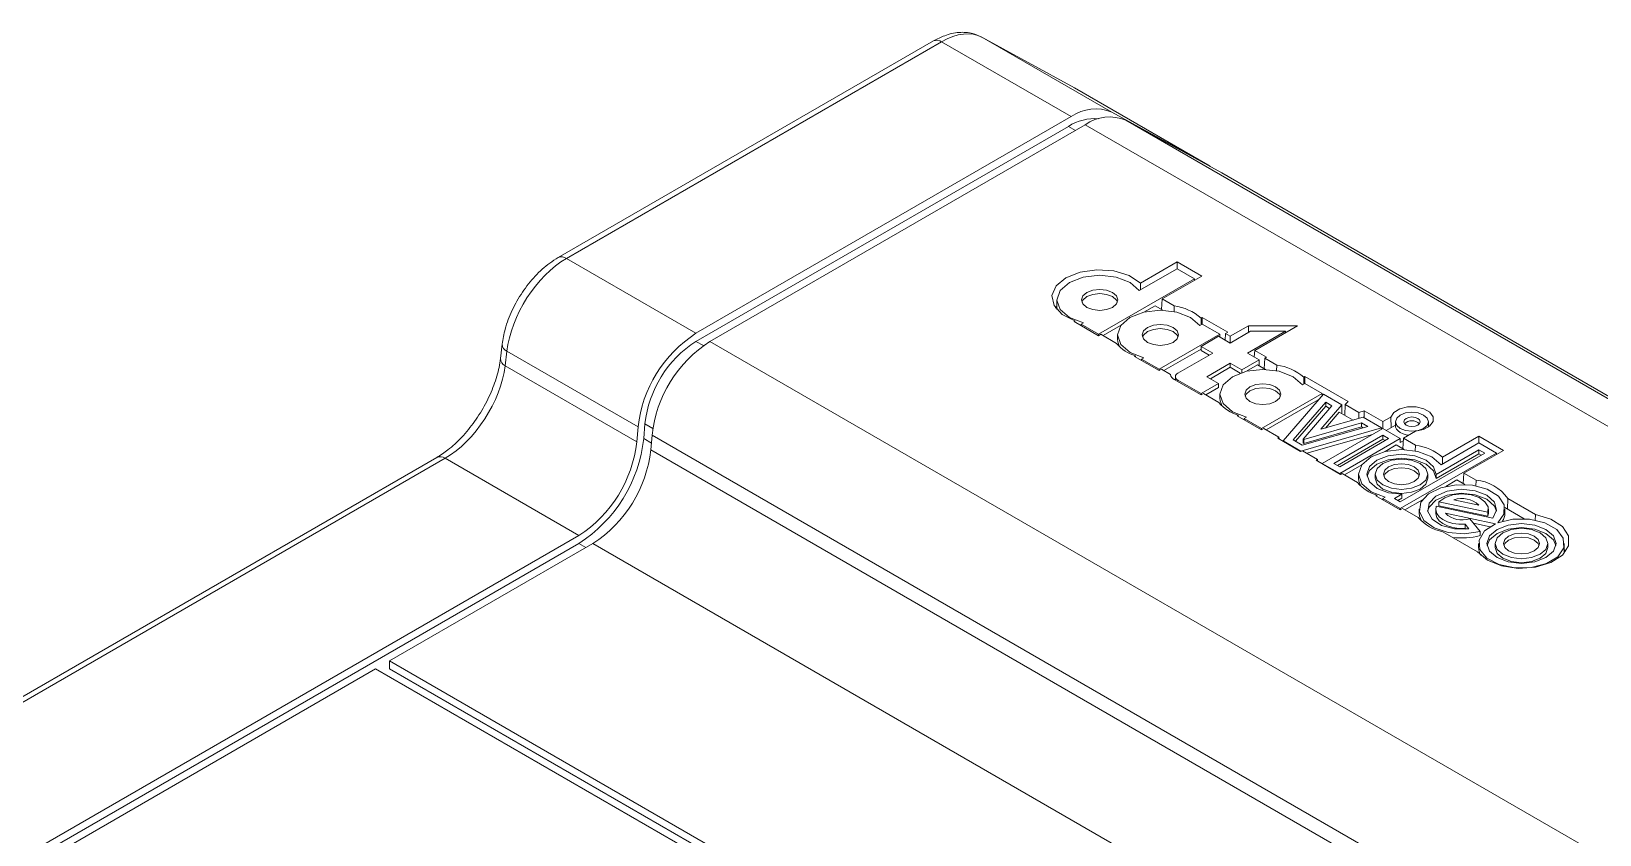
# Model space of a CAD drawing. Header units: millimetres. Extents: x 69 to 580, y 43 to 425.
# Drawn here: x 395.95 to 443.54, y 400.57 to 424.94 of the extents above; entities that cross this region are included whole.
import ezdxf

# ---------------------------------------------------------------- set-up
doc = ezdxf.new("R2010")
doc.units = ezdxf.units.MM

msp = doc.modelspace()

# ---------------------------------------------------------------- linework, layer by layer
at = {"color": 7, "linetype": 'Continuous', "lineweight": 15}
for p, q in [((423.3242, 424.648), (411.9364, 418.0754)), ((423.5741, 424.6233), (412.1863, 418.0506)), ((427.5062, 422.3533), (423.5741, 424.6233)), ((424.7942, 424.764), (428.7403, 422.486)), ((427.6065, 423.2243), (424.7942, 424.764)), ((431.6516, 420.8891), (427.6065, 423.2243)), ((416.1197, 415.78), (427.5062, 422.3533)), ((427.9305, 422.1084), (416.5439, 415.535)), ((570.3418, 339.8961), (427.9305, 422.1084)), ((428.7403, 422.486), (431.6516, 420.8891)), ((429.1645, 422.2411), (571.5758, 340.0288)), ((432.0759, 420.6442), (429.1645, 422.2411)), ((427.42, 422.0585), (416.1197, 415.535)), ((574.4872, 338.4319), (432.0759, 420.6442)), ((412.1863, 418.0506), (416.1197, 415.78)), ((430.7209, 417.9441), (429.6125, 417.3042)), ((431.465, 417.5145), (430.7209, 417.9441)), ((430.7209, 417.9441), (430.7209, 417.739)), ((428.3344, 415.749), (431.2512, 417.4329)), ((430.7209, 417.739), (429.5718, 417.0757)), ((430.2665, 416.8226), (431.465, 417.5145)), ((431.2512, 417.4329), (430.7209, 417.739)), ((431.2512, 417.4329), (431.2512, 417.3911)), ((429.6125, 417.3042), (429.6107, 417.0981)), ((427.0698, 416.79), (427.0698, 416.4993)), ((430.0491, 416.6164), (429.7133, 416.4226)), ((430.2896, 416.4776), (430.0491, 416.6164)), ((430.2665, 416.8226), (430.2471, 416.5022)), ((430.6323, 416.6115), (430.2665, 416.8226)), ((430.6323, 416.6115), (430.6283, 416.4322)), ((427.6203, 416.1542), (427.5903, 416.1368)), ((427.5903, 416.1368), (428.3344, 415.7072)), ((427.6203, 416.1542), (427.6229, 416.118)), ((427.8748, 416.096), (427.8041, 416.0552)), ((427.8041, 416.0134), (427.8041, 416.0552)), ((427.8041, 416.0552), (428.3344, 415.749)), ((429.0061, 416.0143), (428.475, 415.7077)), ((431.481, 416.0552), (431.4103, 416.0144)), ((431.451, 416.2429), (431.4492, 416.0368)), ((431.481, 416.2603), (431.451, 416.2429)), ((432.2605, 415.8103), (431.481, 416.2603)), ((431.481, 416.2603), (431.481, 416.0552)), ((432.0114, 415.749), (431.481, 416.0552)), ((432.8867, 416.0104), (432.3306, 415.6894)), ((434.375, 416.0104), (432.8867, 416.0104)), ((432.8867, 416.0104), (432.8902, 415.8073)), ((433.0737, 415.2592), (434.375, 416.0104)), ((410.2388, 415.4519), (410.187, 415.0102)), ((416.5439, 415.535), (558.9552, 333.3227)), ((428.3344, 415.7073), (428.3344, 415.749)), ((428.3344, 415.7072), (428.4051, 415.7481)), ((428.4051, 415.7481), (428.8785, 415.4748)), ((428.9082, 415.7286), (428.9082, 415.6061)), ((430.1729, 414.6877), (432.0114, 415.749)), ((431.976, 415.6878), (431.4457, 415.3816)), ((432.3296, 415.4837), (431.976, 415.6878)), ((432.0114, 415.749), (432.0114, 415.6674)), ((432.1908, 415.77), (432.1788, 415.5707)), ((432.1908, 415.77), (432.2605, 415.8103)), ((432.3306, 415.6894), (432.1908, 415.77)), ((432.9483, 415.8409), (432.3296, 415.4837)), ((432.3306, 415.6894), (432.3306, 415.4843)), ((432.8599, 415.1775), (434.0089, 415.8409)), ((434.0089, 415.8409), (432.9483, 415.8409)), ((434.0089, 415.7991), (434.0089, 415.8409)), ((410.3838, 415.2334), (410.332, 414.7917)), ((414.3616, 412.9371), (410.3838, 415.2334)), ((429.4588, 415.0929), (429.4287, 415.0755)), ((429.4287, 415.0755), (430.1729, 414.6459)), ((429.4588, 415.0929), (429.4613, 415.0567)), ((429.7133, 415.0347), (429.6426, 414.9939)), ((429.6426, 414.9521), (429.6426, 414.9939)), ((429.6426, 414.9939), (430.1729, 414.6877)), ((431.4457, 415.3), (430.3135, 414.6464)), ((430.7386, 414.5652), (431.7992, 415.1775)), ((431.7992, 415.1775), (431.4457, 415.3816)), ((431.4457, 415.3816), (431.4457, 415.2592)), ((431.4457, 415.2592), (431.6931, 415.1163)), ((432.6831, 414.6673), (433.2134, 414.9734)), ((433.2134, 414.9734), (432.8599, 415.1775)), ((433.0737, 415.2592), (433.0617, 415.061)), ((433.4273, 415.0551), (433.0737, 415.2592)), ((433.2134, 414.7897), (433.2134, 414.9734)), ((433.3778, 415.0265), (433.3584, 414.7061)), ((433.3778, 415.0265), (433.4273, 415.0551)), ((433.7435, 414.8154), (433.3778, 415.0265)), ((410.332, 414.7917), (414.3227, 412.4879)), ((430.1729, 414.6459), (430.1729, 414.6877)), ((430.1729, 414.6459), (430.2436, 414.6867)), ((430.2436, 414.6867), (430.515, 414.5301)), ((432.3296, 414.8714), (431.6225, 414.4632)), ((431.7285, 414.4019), (432.3296, 414.7489)), ((432.6831, 414.6673), (432.3296, 414.8714)), ((432.3296, 414.7489), (432.3296, 414.8714)), ((432.3296, 414.7489), (432.6372, 414.5713)), ((432.6831, 414.5869), (432.6831, 414.6673)), ((433.1604, 414.8203), (432.8246, 414.6265)), ((433.4009, 414.6815), (433.1604, 414.8203)), ((433.7435, 414.8154), (433.7395, 414.6361)), ((430.611, 414.3939), (430.6653, 414.3626)), ((430.6317, 414.3811), (431.4457, 413.9112)), ((430.6653, 414.4632), (430.6653, 414.3616)), ((430.7386, 414.3611), (431.4457, 413.9529)), ((431.4457, 413.9529), (431.976, 414.2591)), ((431.976, 414.1366), (431.5863, 413.9116)), ((431.976, 414.2591), (431.6225, 414.4632)), ((431.976, 414.2591), (431.976, 414.1366)), ((434.5923, 414.2591), (434.5216, 414.2183)), ((434.5622, 414.4468), (434.5605, 414.2407)), ((434.5958, 414.4662), (434.5622, 414.4468)), ((435.1226, 413.9529), (434.5923, 414.2591)), ((435.9048, 413.7106), (434.5958, 414.4662)), ((434.5958, 414.4662), (434.5958, 414.257)), ((431.4457, 413.9112), (431.4457, 413.9529)), ((431.4457, 413.9112), (431.5164, 413.952)), ((431.5164, 413.952), (431.9898, 413.6787)), ((432.0195, 413.9325), (432.0195, 413.81)), ((433.2842, 412.8916), (435.1226, 413.9529)), ((434.9989, 413.759), (433.4248, 412.8503)), ((435.158, 413.9325), (433.9382, 412.514)), ((435.2272, 413.6885), (434.242, 412.5427)), ((435.2272, 413.566), (434.3124, 412.5021)), ((434.5458, 412.5715), (435.4137, 413.5808)), ((435.0055, 413.7552), (434.9989, 413.759)), ((435.0782, 412.8659), (435.7175, 413.6095)), ((435.1226, 413.8914), (435.1226, 413.9529)), ((435.7175, 413.6095), (435.158, 413.9325)), ((435.4137, 413.5808), (435.2272, 413.6885)), ((435.2272, 413.6885), (435.2272, 413.566)), ((435.3434, 413.4989), (435.2272, 413.566)), ((435.7175, 413.3441), (435.7175, 413.6095)), ((435.8227, 413.6151), (435.8061, 413.293)), ((435.8227, 413.6151), (435.9048, 413.7106)), ((436.2344, 413.3774), (435.8227, 413.6151)), ((432.5701, 413.2968), (432.54, 413.2794)), ((432.54, 413.2794), (433.2842, 412.8498)), ((432.5701, 413.2968), (432.5726, 413.2606)), ((432.8245, 413.2386), (432.7538, 413.1978)), ((432.7538, 413.156), (432.7538, 413.1978)), ((432.7538, 413.1978), (433.2842, 412.8916)), ((436.3164, 413.0597), (434.5681, 412.5586)), ((436.3662, 413.235), (435.0782, 412.8659)), ((435.6354, 413.3915), (435.2179, 412.906)), ((436.059, 413.147), (435.6354, 413.3915)), ((436.2344, 413.3774), (436.2329, 413.1969)), ((436.3998, 413.4248), (436.2344, 413.3774)), ((436.503, 412.952), (436.3164, 413.0597)), ((436.3164, 413.0597), (436.3164, 412.9372)), ((436.9258, 412.912), (436.3662, 413.235)), ((436.3998, 413.4248), (436.3981, 413.2166)), ((436.9646, 413.0987), (436.3998, 413.4248)), ((437.2052, 413.2376), (436.9646, 413.0987)), ((436.9646, 413.0987), (436.9646, 412.8896)), ((437.2052, 413.2376), (437.2179, 412.9174)), ((437.345, 413.0957), (437.345, 412.9732)), ((438.345, 412.9361), (438.345, 413.0957)), ((414.3227, 412.4879), (414.3616, 412.9371)), ((414.5725, 413.0332), (414.5337, 412.5841)), ((414.7858, 412.6921), (414.747, 412.243)), ((557.1971, 330.4798), (414.7858, 412.6921)), ((433.2842, 412.8498), (433.2842, 412.8916)), ((433.2842, 412.8498), (433.3549, 412.8906)), ((433.3549, 412.8906), (433.8092, 412.6283)), ((433.8092, 412.6283), (433.7779, 412.5934)), ((433.7779, 412.5934), (434.4646, 412.1969)), ((433.8092, 412.6283), (433.8121, 412.5736)), ((434.4686, 412.2079), (436.9258, 412.912)), ((434.5183, 412.3832), (436.503, 412.952)), ((436.3164, 412.9372), (434.5681, 412.4361)), ((436.6449, 412.709), (434.6565, 412.1392)), ((436.9611, 412.8916), (435.1226, 411.8303)), ((436.9611, 412.6875), (435.4762, 411.8303)), ((435.653, 411.5241), (437.4914, 412.5854)), ((435.653, 411.7282), (437.1379, 412.5854)), ((436.3612, 412.9113), (436.3164, 412.9372)), ((436.9258, 412.8712), (436.9258, 412.912)), ((436.9611, 412.8916), (437.4914, 412.5854)), ((437.1379, 412.5854), (436.9611, 412.6875)), ((436.9611, 412.6875), (436.9611, 412.565)), ((437.345, 412.9907), (437.0672, 412.8304)), ((437.4914, 412.5854), (437.4914, 412.463)), ((437.585, 412.5977), (437.5657, 412.2772)), ((437.585, 412.5977), (437.9493, 412.808)), ((437.9508, 412.3866), (437.585, 412.5977)), ((439.8779, 412.6579), (438.7695, 412.018)), ((440.6221, 412.2283), (439.8779, 412.6579)), ((439.8779, 412.6579), (439.8779, 412.4528)), ((414.747, 412.243), (557.1583, 330.0307)), ((433.9382, 412.514), (434.4686, 412.2079)), ((433.9382, 412.514), (433.9382, 412.5008)), ((434.242, 412.5427), (434.5183, 412.3832)), ((434.4646, 412.1969), (434.5252, 412.215)), ((434.4686, 412.1981), (434.4686, 412.2079)), ((434.5252, 412.215), (434.9795, 411.9527)), ((434.5681, 412.5586), (434.5458, 412.5715)), ((434.5458, 412.5715), (434.5458, 412.449)), ((434.5681, 412.4361), (434.5458, 412.449)), ((434.5681, 412.5586), (434.5681, 412.4361)), ((436.9611, 412.565), (435.5823, 411.769)), ((437.0318, 412.5242), (436.9611, 412.565)), ((437.3677, 412.3915), (437.0319, 412.1977)), ((437.6082, 412.2527), (437.3677, 412.3915)), ((437.4914, 412.463), (437.58, 412.5141)), ((437.4914, 410.4628), (440.4083, 412.1466)), ((437.4914, 410.6669), (440.0547, 412.1466)), ((437.9508, 412.3866), (437.9468, 412.2073)), ((439.8779, 412.2487), (438.5767, 411.4975)), ((439.8779, 412.1262), (438.5767, 411.375)), ((439.8779, 412.4528), (438.7289, 411.7895)), ((439.4235, 411.5364), (440.6221, 412.2283)), ((440.4083, 412.1466), (439.8779, 412.4528)), ((440.0547, 412.1466), (439.8779, 412.2487)), ((439.8779, 412.2487), (439.8779, 412.1262)), ((439.9486, 412.0854), (439.8779, 412.1262)), ((440.4083, 412.1049), (440.4083, 412.1466)), ((408.2572, 412.0121), (320.0607, 361.1081)), ((408.5072, 411.9873), (320.3107, 361.0833)), ((412.5646, 409.645), (408.5072, 411.9873)), ((434.9795, 411.9527), (434.9336, 411.9262)), ((434.9336, 411.9262), (435.6777, 411.4966)), ((434.9795, 411.9527), (434.9829, 411.8978)), ((435.1226, 411.8303), (435.1226, 411.8171)), ((435.1226, 411.8303), (435.653, 411.5241)), ((435.4762, 411.8303), (435.653, 411.7282)), ((436.3247, 411.7894), (435.7936, 411.4828)), ((438.7695, 412.018), (438.7677, 411.8119)), ((435.653, 411.5109), (435.653, 411.5241)), ((435.6777, 411.4966), (435.7237, 411.5232)), ((435.7237, 411.5232), (436.197, 411.2499)), ((436.2268, 411.5037), (436.2268, 411.3812)), ((436.7268, 411.5037), (436.7268, 411.3812)), ((438.3268, 411.3812), (438.3268, 411.5037)), ((438.5767, 411.4975), (438.5767, 411.375)), ((438.8704, 411.1363), (439.2062, 411.3302)), ((439.4466, 411.1914), (439.2062, 411.3302)), ((439.4235, 411.5364), (439.4041, 411.2159)), ((439.7893, 411.3252), (439.4235, 411.5364)), ((439.7893, 411.3252), (439.7852, 411.1411)), ((436.7774, 410.868), (436.7473, 410.8506)), ((436.7473, 410.8506), (437.4914, 410.421)), ((436.7774, 410.868), (436.7799, 410.8318)), ((437.0318, 410.8098), (436.9611, 410.7689)), ((436.9611, 410.7272), (436.9611, 410.7689)), ((436.9611, 410.7689), (437.4914, 410.4628)), ((437.5375, 410.8976), (437.3147, 410.7689)), ((437.3147, 410.7689), (437.4914, 410.6669)), ((437.5375, 410.7751), (437.4207, 410.7077)), ((437.5375, 410.8976), (437.5375, 410.7751)), ((437.632, 410.4215), (438.1632, 410.7281)), ((439.8716, 410.5664), (439.1155, 410.7252)), ((440.7531, 410.7688), (440.741, 410.4442)), ((441.5924, 410.2843), (440.7531, 410.7688)), ((437.4914, 410.421), (437.4914, 410.4628)), ((437.4914, 410.421), (437.5621, 410.4618)), ((437.5621, 410.4618), (438.0355, 410.1886)), ((438.0653, 410.4424), (438.0653, 410.3199)), ((438.5653, 410.4424), (438.5653, 410.3199)), ((438.58, 410.5306), (440.3022, 410.1687)), ((438.6655, 410.5437), (438.6655, 410.6662)), ((438.6655, 410.6662), (440.1505, 410.3542)), ((440.1505, 410.2317), (438.6655, 410.5437)), ((440.381, 409.9986), (438.8589, 410.3184)), ((440.1505, 410.3542), (440.1505, 410.2317)), ((440.1653, 410.3199), (440.1505, 410.2317)), ((440.1653, 410.3199), (440.1653, 410.4424)), ((441.2498, 410.1505), (440.6627, 410.4894)), ((440.6653, 410.3199), (440.6653, 410.4424)), ((441.5924, 410.2843), (441.5883, 410.0982)), ((438.7842, 409.7564), (439.8386, 409.1476)), ((439.4599, 409.9838), (439.5697, 409.8478)), ((439.4599, 409.9838), (439.4599, 409.8613)), ((439.4773, 409.8397), (439.4599, 409.8613)), ((439.5977, 410.1546), (439.9147, 409.7622)), ((440.2142, 409.9111), (439.7086, 410.0174)), ((439.9147, 409.6397), (439.9147, 409.7622)), ((324.3775, 358.7356), (412.5646, 409.645)), ((412.5646, 409.4), (324.3775, 358.4907)), ((412.9889, 409.4001), (406.8229, 405.8405)), ((555.4002, 327.1878), (412.9889, 409.4001)), ((439.8684, 409.4015), (439.8684, 409.279)), ((440.3684, 409.4015), (440.3684, 409.279)), ((441.9684, 409.279), (441.9684, 409.4015)), ((442.4684, 409.1108), (442.4684, 409.4015)), ((442.5047, 409.1564), (442.4684, 409.2076)), ((406.3986, 405.5956), (380.3, 390.5292)), ((406.3986, 405.5956), (455.2067, 377.4193)), ((549.2342, 323.6282), (406.8229, 405.8405)), ((406.8229, 405.5955), (406.8229, 405.8405)), ((549.2342, 323.3832), (406.8229, 405.5955))]:
    msp.add_line(p, q, dxfattribs=at)
at = {"color": 8, "linetype": 'Continuous', "lineweight": 15}
for p, q in [((427.6321, 421.9361), (427.42, 422.0585)), ((416.3432, 415.406), (416.1197, 415.535)), ((430.7386, 414.3194), (430.7386, 414.3611)), ((414.7649, 412.4506), (414.5337, 412.5841)), ((414.8108, 412.8957), (414.5725, 413.0332)), ((412.7767, 409.2776), (412.5646, 409.4))]:
    msp.add_line(p, q, dxfattribs=at)
at = {"color": 7, "linetype": 'Continuous', "lineweight": 15, "flags": 128}
for points in [[(431.7202, 420.8393), (431.697, 420.8591), (431.6516, 420.8891)], [(429.6125, 417.3042), (429.2657, 417.5306), (428.8024, 417.6713), (428.2828, 417.7079), (427.7745, 417.6356), (427.3436, 417.464), (427.0463, 417.2153), (426.9212, 416.9218), (426.9846, 416.6219), (427.2282, 416.3544), (427.6203, 416.1542)], [(429.5718, 417.0757), (429.2905, 417.3197), (428.8688, 417.4829), (428.3708, 417.5404), (427.8728, 417.4834), (427.4505, 417.3206), (427.1685, 417.0769), (427.0698, 416.7893), (427.1693, 416.5019), (427.4521, 416.2584), (427.8748, 416.096)], [(428.7587, 416.5654), (428.5802, 416.4966), (428.3698, 416.4724), (428.1593, 416.4966), (427.9809, 416.5654), (427.8616, 416.6684), (427.8198, 416.7899), (427.8616, 416.9115), (427.9809, 417.0145), (428.1593, 417.0833), (428.3698, 417.1075), (428.5802, 417.0833), (428.7587, 417.0145), (428.8779, 416.9115), (428.9198, 416.79), (428.8779, 416.6684), (428.7587, 416.5654)], [(428.9094, 416.7287), (428.8779, 416.789), (428.7587, 416.892), (428.5802, 416.9608), (428.3698, 416.985), (428.1593, 416.9608), (427.9809, 416.892), (427.8616, 416.789), (427.8301, 416.7287)], [(427.0698, 416.5961), (427.0674, 416.5931), (427.0335, 416.5449)], [(431.4103, 416.0144), (431.129, 416.2584), (430.7072, 416.4216), (430.2093, 416.4791), (429.7113, 416.4221), (429.289, 416.2593), (429.007, 416.0155), (428.9082, 415.728), (429.0078, 415.4406), (429.2905, 415.1971), (429.7133, 415.0347)], [(430.5972, 415.5041), (430.4187, 415.4353), (430.2082, 415.4111), (429.9978, 415.4353), (429.8193, 415.5041), (429.7001, 415.6071), (429.6582, 415.7286), (429.7001, 415.8501), (429.8193, 415.9531), (429.9978, 416.022), (430.2082, 416.0461), (430.4187, 416.022), (430.5972, 415.9531), (430.7164, 415.8501), (430.7582, 415.7286), (430.7164, 415.6071), (430.5972, 415.5041)], [(430.7479, 415.6674), (430.7164, 415.7276), (430.5972, 415.8307), (430.4187, 415.8995), (430.2082, 415.9236), (429.9978, 415.8995), (429.8193, 415.8307), (429.7001, 415.7276), (429.6686, 415.6674)], [(428.975, 415.3687), (428.9165, 415.5216), (428.9082, 415.6061)], [(434.5216, 414.2183), (434.2403, 414.4623), (433.8185, 414.6255), (433.3206, 414.683), (432.8225, 414.626), (432.4003, 414.4632), (432.1183, 414.2194), (432.0195, 413.9319), (432.1191, 413.6445), (432.4018, 413.401), (432.8245, 413.2386)], [(433.7084, 413.708), (433.53, 413.6392), (433.3195, 413.615), (433.109, 413.6392), (432.9306, 413.708), (432.8114, 413.811), (432.7695, 413.9325), (432.8114, 414.054), (432.9306, 414.157), (433.109, 414.2259), (433.3195, 414.25), (433.53, 414.2259), (433.7084, 414.157), (433.8276, 414.054), (433.8695, 413.9325), (433.8276, 413.811), (433.7084, 413.708)], [(433.8592, 413.8713), (433.8276, 413.9315), (433.7084, 414.0346), (433.53, 414.1034), (433.3195, 414.1275), (433.109, 414.1034), (432.9306, 414.0346), (432.8114, 413.9315), (432.7798, 413.8713)], [(432.0863, 413.5726), (432.0278, 413.7255), (432.0195, 413.81)], [(437.9493, 412.808), (438.192, 412.86), (438.3804, 412.9625), (438.4847, 413.0992), (438.4886, 413.2486), (438.3913, 413.3871), (438.2083, 413.4927), (437.9684, 413.5489), (437.7096, 413.5467), (437.4728, 413.4864), (437.2953, 413.3777), (437.2052, 413.2376)], [(437.4914, 412.8916), (437.6536, 412.829), (437.845, 412.8071), (438.0363, 412.829), (438.1985, 412.8916), (438.3069, 412.9852), (438.345, 413.0957), (438.3069, 413.2062), (438.1985, 413.2998), (438.0363, 413.3624), (437.845, 413.3843), (437.6537, 413.3624), (437.4914, 413.2998), (437.3831, 413.2062), (437.345, 413.0957), (437.3831, 412.9852), (437.4914, 412.8916)], [(438.0218, 412.9937), (437.9407, 412.9624), (437.845, 412.9514), (437.7493, 412.9624), (437.6682, 412.9937), (437.614, 413.0405), (437.595, 413.0957), (437.614, 413.1509), (437.6682, 413.1978), (437.7493, 413.229), (437.845, 413.24), (437.9407, 413.229), (438.0218, 413.1978), (438.076, 413.1509), (438.095, 413.0957), (438.076, 413.0405), (438.0218, 412.9937)], [(437.7455, 412.6903), (437.6682, 412.7032), (437.5738, 412.7307), (437.4914, 412.7691), (437.425, 412.8166), (437.3773, 412.8712), (437.3506, 412.9303), (437.345, 412.9732)], [(438.7289, 411.7895), (438.4476, 412.0335), (438.0258, 412.1967), (437.5279, 412.2542), (437.0298, 412.1972), (436.6076, 412.0344), (436.3255, 411.7906), (436.2268, 411.5031), (436.3264, 411.2156), (436.6091, 410.9722), (437.0318, 410.8098)], [(438.5767, 411.4975), (438.5002, 411.7309), (438.2743, 411.9294), (437.9336, 412.0625), (437.5304, 412.1099), (437.1266, 412.0641), (436.7843, 411.9323), (436.556, 411.7347), (436.4768, 411.5016), (436.5588, 411.2689), (436.7894, 411.0722), (437.1332, 410.9417), (437.5375, 410.8976)], [(438.5767, 411.375), (438.5002, 411.6084), (438.2743, 411.8069), (437.9336, 411.94), (437.5304, 411.9874), (437.1266, 411.9416), (436.7843, 411.8098), (436.556, 411.6122), (436.4822, 411.4425)], [(438.0925, 411.1771), (438.2659, 411.327), (438.3268, 411.5037), (438.2659, 411.6804), (438.0925, 411.8303), (437.8329, 411.9304), (437.5268, 411.9655), (437.2206, 411.9304), (436.9611, 411.8303), (436.7877, 411.6804), (436.7268, 411.5037), (436.7877, 411.327), (436.9611, 411.1771), (437.2206, 411.077), (437.5268, 411.0419), (437.8329, 411.077), (438.0925, 411.1771)], [(437.9157, 411.2792), (437.7373, 411.2104), (437.5268, 411.1862), (437.3163, 411.2104), (437.1379, 411.2792), (437.0187, 411.3822), (436.9768, 411.5037), (437.0187, 411.6252), (437.1379, 411.7282), (437.3163, 411.797), (437.5268, 411.8212), (437.7373, 411.797), (437.9157, 411.7282), (438.0349, 411.6252), (438.0768, 411.5037), (438.0349, 411.3822), (437.9157, 411.2792)], [(438.0665, 411.4425), (438.0349, 411.5027), (437.9157, 411.6057), (437.7373, 411.6746), (437.5268, 411.6987), (437.3163, 411.6746), (437.1379, 411.6057), (437.0187, 411.5027), (436.9871, 411.4425)], [(436.2936, 411.1438), (436.2351, 411.2967), (436.2268, 411.3812)], [(438.0925, 411.0547), (437.8329, 410.9546), (437.5268, 410.9194), (437.2206, 410.9546), (436.9611, 411.0547), (436.7877, 411.2045), (436.7268, 411.3812)], [(439.9147, 409.7622), (439.4352, 409.693), (438.9456, 409.7321), (438.5167, 409.8738), (438.2104, 410.0978), (438.0711, 410.3715), (438.1188, 410.6555), (438.3467, 410.9087), (438.7218, 411.0945), (439.1899, 411.186), (439.6834, 411.17), (440.1309, 411.0489), (440.4677, 410.8401), (440.6452, 410.5738), (440.6377, 410.2885), (440.4462, 410.0255)], [(438.3268, 411.3812), (438.2659, 411.2045), (438.0925, 411.0547)], [(438.3206, 410.3811), (438.3626, 410.4997), (438.5723, 410.7172), (438.9158, 410.8677), (439.3351, 410.9258), (439.7594, 410.8817), (440.1173, 410.7429), (440.3484, 410.5327), (440.4099, 410.3811)], [(440.3022, 410.1687), (440.4137, 410.4092), (440.3484, 410.6552), (440.1173, 410.8654), (439.7594, 411.0042), (439.3351, 411.0483), (438.9158, 410.9902), (438.5723, 410.8397), (438.3626, 410.6222), (438.3219, 410.3744), (438.4572, 410.1381), (438.7456, 409.953), (439.1385, 409.8505), (439.5697, 409.8478)], [(440.1505, 410.3542), (440.1549, 410.5166), (440.0616, 410.6698), (439.8822, 410.7949), (439.6389, 410.8764), (439.3617, 410.9042), (439.085, 410.8749), (438.843, 410.7922), (438.6655, 410.6662)], [(438.1321, 410.0824), (438.0735, 410.2354), (438.0653, 410.3199)], [(439.4599, 409.8613), (439.2721, 409.8612), (439.0896, 409.8864), (438.9221, 409.9354), (438.7791, 410.0056), (438.6684, 410.0931), (438.596, 410.1931), (438.566, 410.3), (438.5653, 410.3199)], [(438.58, 410.5306), (438.566, 410.4225), (438.596, 410.3156), (438.6684, 410.2156), (438.7791, 410.1281), (438.9221, 410.0579), (439.0896, 410.0088), (439.2721, 409.9837), (439.4599, 409.9838)], [(439.8386, 409.1476), (440.1326, 408.8963), (440.5623, 408.7219), (441.0715, 408.6472), (441.5933, 408.6821), (442.0595, 408.8219), (442.4089, 409.0483), (442.5957, 409.3318), (442.5955, 409.635), (442.4084, 409.9184), (442.0587, 410.1447), (441.5924, 410.2843)], [(440.4462, 410.0255), (440.91, 410.137), (441.4123, 410.1386), (441.8782, 410.0302), (442.2381, 409.8279), (442.4383, 409.562), (442.4489, 409.2721), (442.2684, 409.0015), (441.9236, 408.7906), (441.466, 408.6709), (440.964, 408.6603), (440.4926, 408.7604), (440.122, 408.9561), (439.9077, 409.2184), (439.8816, 409.508), (440.0476, 409.7817), (440.381, 409.9986)], [(441.9109, 408.9728), (441.5702, 408.8414), (441.1684, 408.7953), (440.7666, 408.8414), (440.4259, 408.9728), (440.1983, 409.1695), (440.1184, 409.4015), (440.1983, 409.6334), (440.4259, 409.8301), (440.7666, 409.9615), (441.1684, 410.0076), (441.5702, 409.9615), (441.9109, 409.8301), (442.1385, 409.6334), (442.2184, 409.4015), (442.1385, 409.1695), (441.9109, 408.9728)], [(442.213, 409.3402), (442.1385, 409.5109), (441.9109, 409.7076), (441.5702, 409.839), (441.1684, 409.8851), (440.7666, 409.839), (440.4259, 409.7076), (440.1983, 409.5109), (440.1238, 409.3402)], [(441.7341, 409.0749), (441.9075, 409.2247), (441.9684, 409.4015), (441.9075, 409.5782), (441.7341, 409.728), (441.4745, 409.8281), (441.1684, 409.8633), (440.8622, 409.8281), (440.6027, 409.728), (440.4293, 409.5782), (440.3684, 409.4015), (440.4293, 409.2247), (440.6027, 409.0749), (440.8622, 408.9748), (441.1684, 408.9396), (441.4745, 408.9748), (441.7341, 409.0749)], [(441.7341, 408.9524), (441.4745, 408.8523), (441.1684, 408.8171), (440.8622, 408.8523), (440.6027, 408.9524), (440.4293, 409.1022), (440.3684, 409.279)], [(441.5573, 409.1769), (441.3789, 409.1081), (441.1684, 409.0839), (440.9579, 409.1081), (440.7795, 409.1769), (440.6603, 409.28), (440.6184, 409.4015), (440.6603, 409.523), (440.7795, 409.626), (440.9579, 409.6948), (441.1684, 409.719), (441.3789, 409.6948), (441.5573, 409.626), (441.6765, 409.523), (441.7184, 409.4015), (441.6765, 409.28), (441.5573, 409.1769)], [(441.7081, 409.3402), (441.6765, 409.4005), (441.5573, 409.5035), (441.3789, 409.5723), (441.1684, 409.5965), (440.9579, 409.5723), (440.7795, 409.5035), (440.6603, 409.4005), (440.6287, 409.3402)], [(441.9684, 409.279), (441.9075, 409.1022), (441.7341, 408.9524)]]:
    msp.add_lwpolyline(points, dxfattribs=at)
at = {"color": 8, "linetype": 'Continuous', "lineweight": 15}
for centre, radius, start, end in [((423.4281, 424.4235), 0.2474, 53.8332, 114.84395), ((412.0403, 417.8509), 0.2473, 53.82294, 114.82276), ((410.4843, 415.4575), 0.2456, 181.32139, 245.83215), ((410.4324, 415.0156), 0.2454, 181.17555, 245.85215), ((408.3612, 411.7877), 0.2473, 53.81805, 114.85911)]:
    msp.add_arc(centre, radius, start, end, dxfattribs=at)
at = {"color": 7, "linetype": 'Continuous', "lineweight": 15}
for centre, radius, start, end in [((428.2415, 421.3201), 1.2681, 66.83907, 125.43637), ((428.2266, 420.8038), 1.4916, 85.44829, 122.73688), ((428.6658, 421.0752), 1.2681, 66.83907, 125.43637), ((430.4144, 415.034), 1.5925, 49.38989, 82.1368), ((418.2291, 412.5104), 3.8909, 122.82882, 173.70478), ((417.9759, 412.6578), 3.424, 122.82889, 173.7047), ((418.6533, 412.2655), 3.8909, 122.82882, 173.70478), ((429.8147, 416.2655), 1.2254, 220.18246, 253.11816), ((430.7217, 414.5718), 0.2109, 191.40495, 244.7254), ((430.7773, 414.4632), 0.1092, 110.78361, 249.21639), ((433.5257, 413.2379), 1.5925, 49.38989, 82.1368), ((432.9259, 414.4694), 1.2254, 220.18246, 253.11816), ((437.845, 412.7958), 0.329, 46.51648, 133.48275), ((410.2021, 413.0619), 4.3579, 302.82892, 353.70466), ((410.4552, 412.9145), 3.891, 302.82885, 353.70475), ((410.8795, 412.6696), 3.891, 302.82885, 353.70475), ((437.7329, 410.809), 1.5925, 49.38993, 82.13676), ((437.1332, 412.0406), 1.2254, 220.18265, 253.11797), ((439.6673, 410.0009), 1.3299, 35.26836, 84.73702), ((439.3626, 410.0229), 0.7446, 46.8782, 109.3892), ((439.3659, 410.8569), 0.7396, 226.7323, 288.26899), ((440.1894, 410.3254), 0.4759, 328.21101, 359.34071), ((439.0468, 411.0758), 1.3453, 221.26163, 258.74375), ((439.3638, 411.7557), 2.1865, 262.41596, 284.59184), ((440.3393, 409.2833), 0.471, 180.52799, 210.89185)]:
    msp.add_arc(centre, radius, start, end, dxfattribs=at)
for centre, major_axis, ratio, start_param, end_param in [((423.5246, 422.6105), (1.3011, 2.1353), 0.5610428, 0.0258997, 0.7986017), ((412.1368, 416.0378), (1.3011, 2.1353), 0.5610428, 0.7986017, 2.2646782), ((408.5814, 413.9858), (1.3255, 2.1209), 0.5527252, 3.946282, 5.4123585)]:
    msp.add_ellipse(centre, major_axis=major_axis, ratio=ratio, start_param=start_param, end_param=end_param, dxfattribs=at)
for points, knots in [([(424.7875, 424.7678), (424.6983, 424.808), (424.4829, 424.9051), (424.0957, 424.9251), (423.6926, 424.8382), (423.4381, 424.7069), (423.3242, 424.648)], [0, 0, 0, 0, 0.1980033, 0.4778546, 0.7661766, 1, 1, 1, 1]), ([(411.9364, 418.0754), (411.8511, 418.022), (411.6082, 417.8699), (411.2317, 417.5261), (410.8406, 417.036), (410.529, 416.4849), (410.3208, 415.9437), (410.2641, 415.6037), (410.2388, 415.4519)], [0, 0, 0, 0, 0.10156, 0.2891261, 0.4756438, 0.6618035, 0.8490663, 1, 1, 1, 1]), ([(410.187, 415.0102), (410.1743, 414.9229), (410.1371, 414.667), (409.9996, 414.2008), (409.7468, 413.6371), (409.4115, 413.0945), (409.0181, 412.6142), (408.6199, 412.2434), (408.3684, 412.083), (408.2572, 412.0121)], [0, 0, 0, 0, 0.0813298, 0.2382058, 0.3967638, 0.556362, 0.7160113, 0.8743925, 1, 1, 1, 1])]:
    msp.add_open_spline(points, degree=3, knots=knots, dxfattribs=at)

doc.saveas('drawing.dxf')
